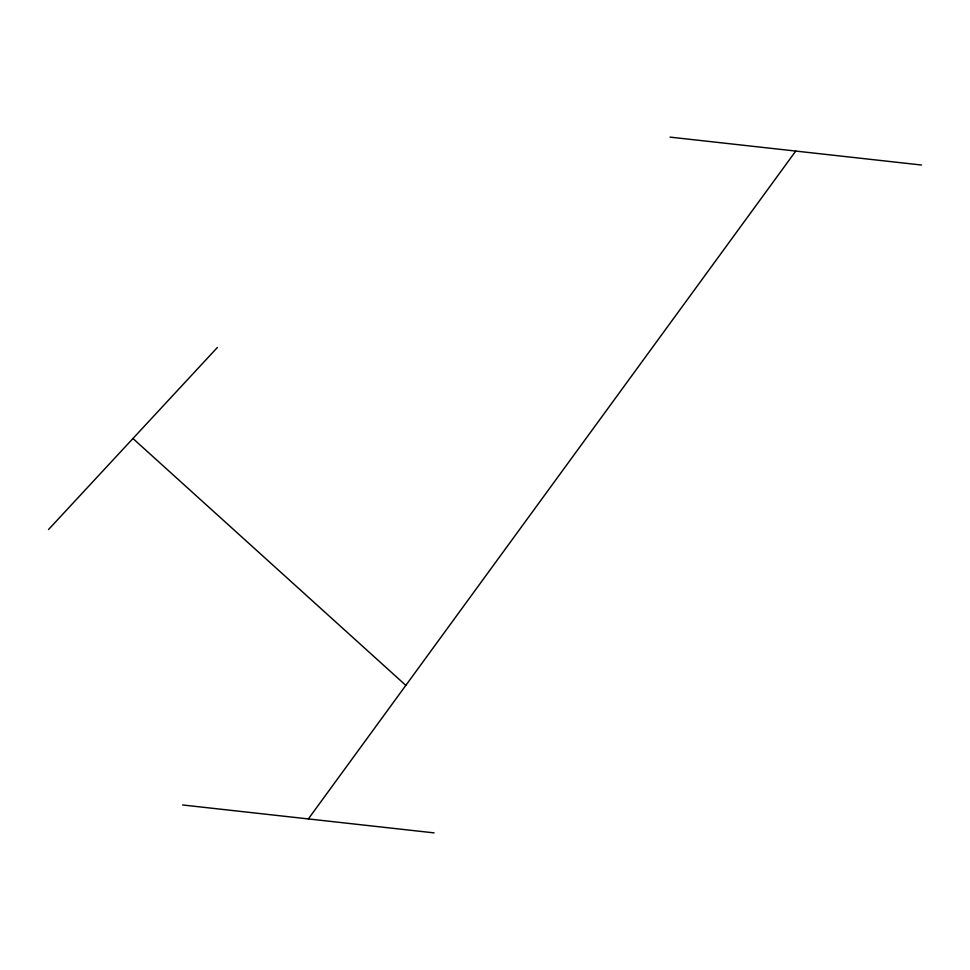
<?xml version="1.0" encoding="UTF-8"?>
<svg xmlns="http://www.w3.org/2000/svg" width="970" height="970" viewBox="0 0 970 970"><rect width="100%" height="100%" fill="white"/><g stroke="black" fill="none" stroke-linecap="round" stroke-linejoin="round"><path stroke-width="1.45" d="M308.339 818.935L795.764 151.065M48.5 529.547L217.389 347.478M670.04 137.122L921.5 165.021M182.602 804.979L434.075 832.878M132.951 438.513L405.824 685.366"/></g></svg>
